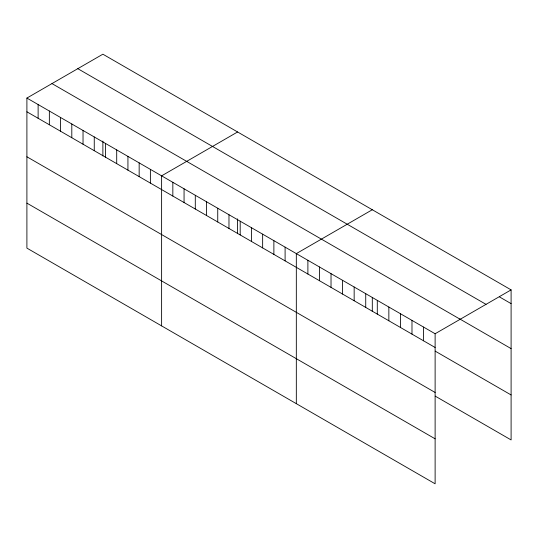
<?xml version="1.0" encoding="UTF-8"?>
<svg xmlns="http://www.w3.org/2000/svg" width="538" height="538" viewBox="0 0 538 538"><rect width="100%" height="100%" fill="white"/><g stroke="black" fill="none" stroke-linecap="round" stroke-linejoin="round"><path stroke-width="0.81" d="M26.9 98.064L435.121 333.748L435.121 483.803L26.9 248.119L26.9 98.064L102.879 54.197L511.1 289.881L511.1 439.936L435.195 396.116M237.594 131.971L161.615 175.839L161.615 325.894M372.303 209.746L296.324 253.613L296.324 403.668M435.121 333.748L511.1 289.881M499.533 296.949L511.1 303.627M77.808 68.676L486.029 304.36M459.775 318.973L511.1 348.611M51.971 83.585L460.192 319.269M26.9 111.803L435.121 347.487M435.195 351.132L511.1 394.953M26.9 156.787L435.121 392.471M26.9 203.135L435.121 438.82M423.554 327.07L423.554 340.81M411.987 320.392L411.987 334.132M400.42 313.715L400.42 327.46M388.853 307.037L388.853 320.782M377.293 300.359L377.293 314.105M372.303 297.44L372.303 311.509M365.726 293.681L365.726 307.427M354.159 287.003L354.159 300.749M342.592 280.325L342.592 294.071M331.025 273.647L331.025 287.393M319.458 266.969L319.458 280.715M307.891 260.291L307.891 274.037M285.1 247.13L285.1 260.876M273.876 240.654L273.876 254.393M262.645 234.171L262.645 247.91M251.421 227.688L251.421 241.434M240.197 221.205L240.197 234.951M237.594 218.838L237.594 233.734M228.973 214.729L228.973 228.468M217.742 208.246L217.742 221.986M206.518 201.763L206.518 215.509M195.294 195.281L195.294 209.026M184.063 188.804L184.063 202.544M172.839 182.321L172.839 196.061M150.384 169.356L150.384 183.102M139.16 162.879L139.16 176.619M127.936 156.397L127.936 170.136M116.706 149.914L116.706 163.66M105.482 143.431L105.482 157.177M102.879 141.064L102.879 155.959M94.258 136.948L94.258 150.694M83.034 130.472L83.034 144.211M71.803 123.989L71.803 137.728M60.579 117.506L60.579 131.252M49.355 111.023L49.355 124.769M38.124 104.547L38.124 118.286"/></g></svg>
